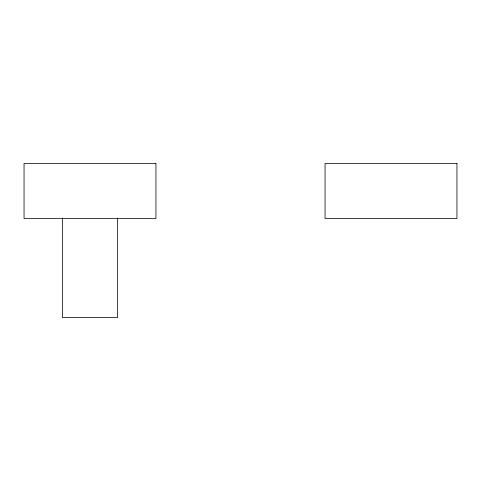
<?xml version="1.0" encoding="UTF-8"?>
<svg xmlns="http://www.w3.org/2000/svg" width="481" height="481" viewBox="0 0 481 481"><rect width="100%" height="100%" fill="white"/><g stroke="black" fill="none" stroke-linecap="round" stroke-linejoin="round"><path stroke-width="0.72" d="M117.58 217.941L117.58 317.604L62.41 317.604L62.41 217.941M155.94 163.396L24.05 163.396L24.05 218.56L155.94 218.56L155.94 163.396M456.95 163.396L325.06 163.396L325.06 218.56L456.95 218.56L456.95 163.396"/></g></svg>
